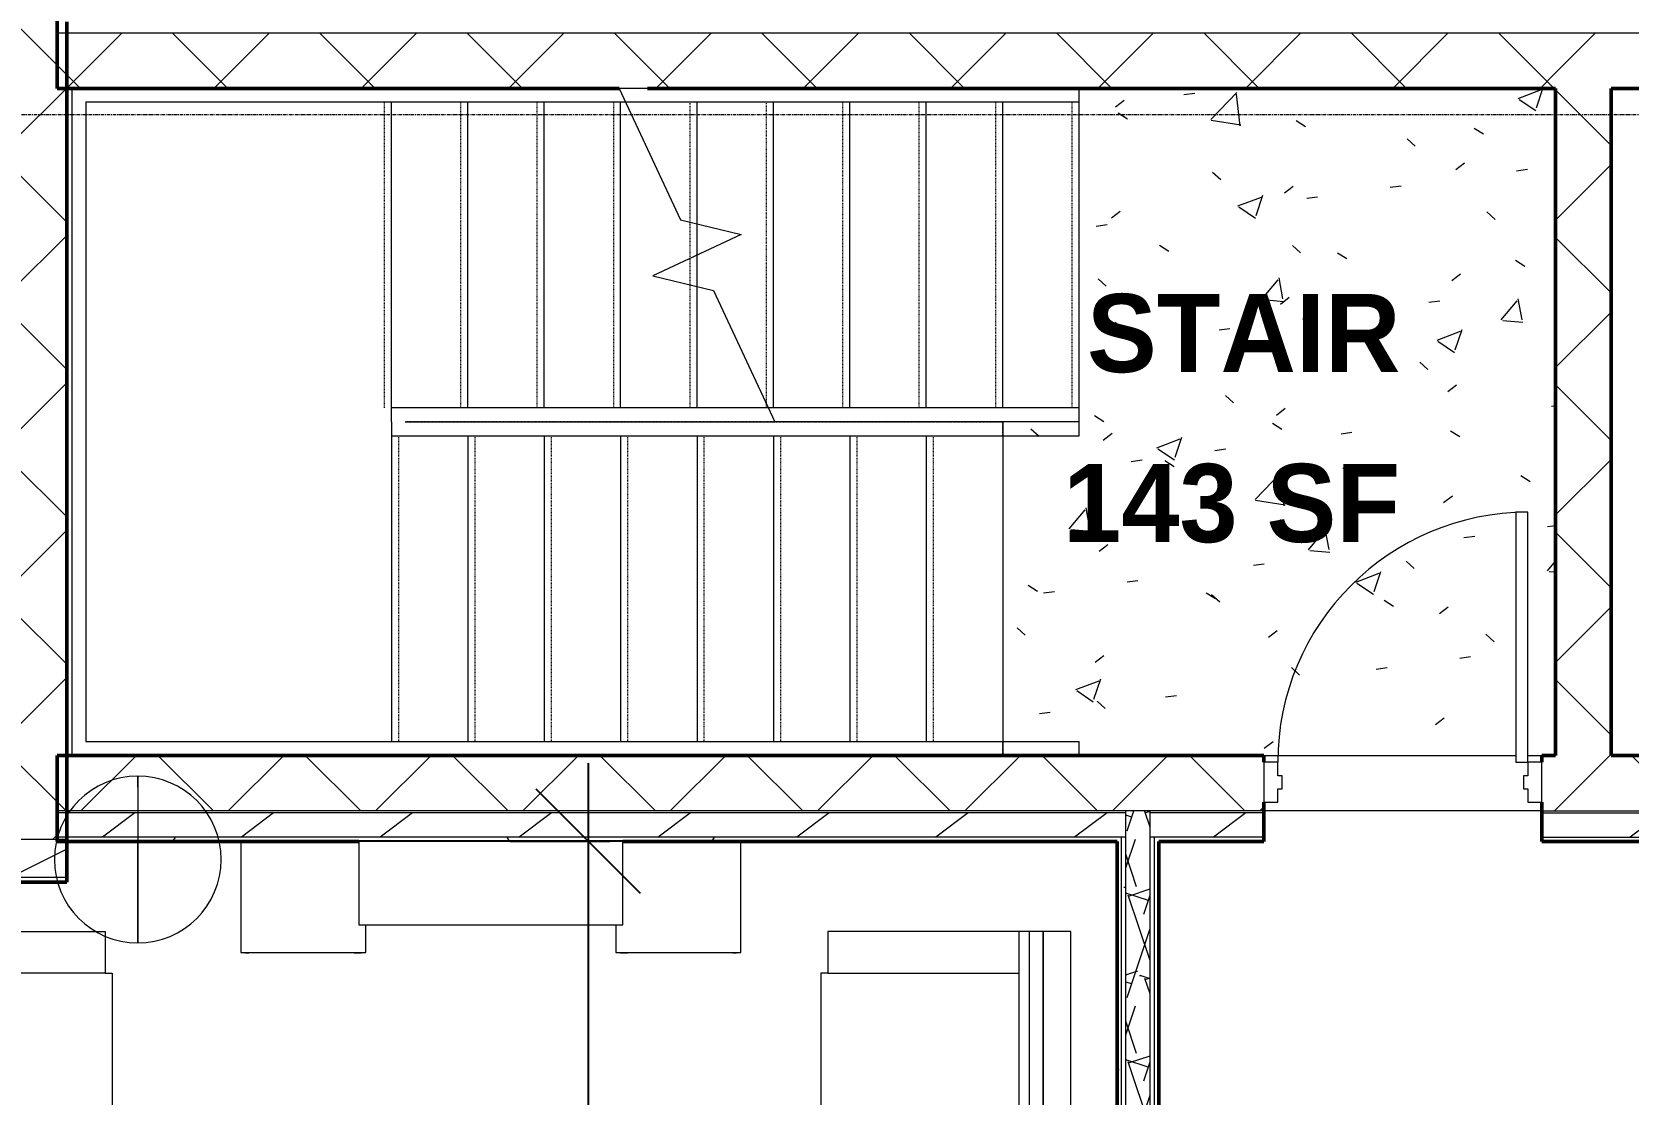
# Model space of a CAD drawing. Extents: x -4294 to -464, y 9706 to 12475.
# Drawn here: x -3824.3 to -3594.6, y 11394.2 to 11547.1 of the extents above; entities that cross this region are included whole.
import ezdxf

# ---------------------------------------------------------------- set-up
doc = ezdxf.new("R2010")
doc.units = 0
doc.linetypes.add('Grid Line 1_2_', pattern=[0.875, 0.5, -0.125, 0.125, -0.125])
doc.linetypes.add('Overhead 1_16_', pattern=[0.101562, 0.0625, -0.039062])
for name, color, linetype, lineweight in [('0-1', 7, 'Continuous', 5), ('0-2', 50, 'Continuous', 13), ('A-ANNO-DIMS', 211, 'Continuous', 9), ('A-AREA-IDEN', 2, 'Continuous', 9), ('A-DOOR', 31, 'Continuous', 13), ('A-DOOR-5', 31, 'Continuous', 20), ('A-DOOR-6', 31, 'Continuous', 9), ('A-DOOR-FRAM', 31, 'Continuous', 20), ('A-FLOR-2', 50, 'Continuous', 13), ('A-FLOR-PATT-2', 8, 'Continuous', 9), ('A-WALL', 113, 'Continuous', 13), ('A-WALL-2', 250, 'Continuous', 50), ('A-WALL-3', 50, 'Continuous', 13), ('A-WALL-4', 113, 'Continuous', 50), ('A-WALL-PATT-3', 43, 'Continuous', 9), ('A-WALL-PATT-4', 252, 'Continuous', 9), ('A-WALL-PATT-5', 111, 'Continuous', 9), ('E-LITE-EQPM', 33, 'Continuous', 9), ('I-FURN', 30, 'Continuous', 9), ('I-FURN-1', 7, 'Continuous', 9), ('I-WALL-1', 2, 'Continuous', 50), ('S-GRID-1', 1, 'Grid Line 1_2_', 9), ('S-STRS', 31, 'Continuous', 9), ('S-STRS-3', 31, 'Overhead 1_16_', 9), ('S-STRS-MBND', 31, 'Overhead 1_16_', 9), ('S-STRS-MBND-3', 31, 'Continuous', 9)]:
    doc.layers.add(name, color=color, linetype=linetype, lineweight=lineweight)
doc.styles.add('Century Gothic_B', font='Gothicb.ttf', dxfattribs={"height": 11.25})
doc.dimstyles.new('OD__1__Tol__', dxfattribs={"dimscale": 12, "dimtxt": 11.746893, "dimasz": 1.25, "dimexe": 0.9375, "dimexo": 0.625, "dimgap": 0.15625, "dimtad": 1, "dimdec": 0, "dimzin": 3, "dimdsep": 46, "dimlunit": 4, "dimtxsty": 'Century Gothic_B', "dimblk1": 'OBLIQUE', "dimblk2": 'OBLIQUE', "dimsah": 1, "dimcen": 0.09, "dimdle": 0.9375, "dimazin": 0, "dimtfac": 1, "dimtdec": 4, "dimtix": 1, "dimtmove": 0, "dimatfit": 3, "dimfxl": 1, "dimtvp": 1, "dimtfill": 1, "dimfrac": 2, "dimtolj": 1, "dimtzin": 0, "dimarcsym": 2})
pattern_1 = [(216.87, (7.997, 19.992), (59.9755286, 39.9843071), [9.996, -89.964]), (206.565, (19.992, 13.994), (-19.991807, -19.992219), [22.352, -22.352]), (198.435, (19.992, 3.998), (-39.983821, -19.991955), [12.644, -50.576])]
pattern_2 = [(45, (0, 0), (-10.606602, 10.606602), []), (135, (0, 0), (-10.606602, -10.606602), [])]
pattern_3 = [(0, (0, 0), (38.4, 9.6), [1.584, -27.216, 1.584, -27.216, -153.6]), (0, (0, 0), (38.4, 9.6), [-57.6, 1.584, -56.016, 1.584, -27.216, -67.2]), (0, (0, 0), (38.4, 9.6), [-144, 1.584, -17.616, 1.584, -46.416]), (120, (14.4, 4.8), (-27.513844, 28.4553755), [1.584, -27.216, 1.584, -27.216, -153.6]), (120, (14.4, 4.8), (-27.513844, 28.4553755), [-57.6, 1.584, -56.016, 1.584, -27.216, -67.2]), (120, (14.4, 4.8), (-27.513844, 28.4553755), [-144, 1.584, -17.616, 1.584, -46.416]), (240, (19.2, 24), (-10.886156, -38.0553755), [1.584, -27.216, 1.584, -27.216, -153.6]), (240, (19.2, 24), (-10.886156, -38.0553755), [-57.6, 1.584, -56.016, 1.584, -27.216, -67.2]), (240, (19.2, 24), (-10.886156, -38.0553755), [-144, 1.584, -17.616, 1.584, -46.416])]

# ---------------------------------------------------------------- blocks, each defined once
blk = doc.blocks.new('Entertainment_Center_14771 - Entertainment_Center_14771-1372851-FLOOR PLAN - 2ND FLOOR')
at = {"layer": 'I-FURN-1'}
for p, q in [((-18, 10), (-36, 10)), ((-36, 10), (-36, -6)), ((-34.85, 10.03), (-35.34, 10.03)), ((-34.85, 10), (-34.85, 10.03)), ((-18.66, 10.03), (-19.66, 10.03)), ((-19.66, 10.03), (-19.66, 10)), ((-18.66, 10), (-18.66, 10.03)), ((-18, 6), (-18, 10)), ((36, 10), (18, 10)), ((18, 10), (18, 6)), ((18.66, 10.03), (18.66, 10)), ((19.66, 10.03), (18.66, 10.03)), ((19.66, 10), (19.66, 10.03)), ((35.34, 10.03), (34.85, 10.03)), ((34.85, 10.03), (34.85, 10)), ((36, -6), (36, 10)), ((19, 6), (-19, 6)), ((-19, 6), (-19, -6)), ((19, -6), (19, 6)), ((-19, -6), (19, -6)), ((-19, -6.13), (-19, -6)), ((-19, -6), (19, -6)), ((19, -6.13), (-19, -6.13)), ((19, -6), (19, -6.13))]:
    blk.add_line(p, q, dxfattribs=at)
blk = doc.blocks.new('Couch-Both_Arms-Generic - 2-1352635-FLOOR PLAN - 2ND FLOOR')
at = {"layer": 'I-FURN'}
for p, q in [((-24, 13.5), (24, 13.5)), ((24, 13.5), (-24, 13.5)), ((-24, 13.5), (-24, 10)), ((-24, 11.5), (24, 11.5)), ((24, 10), (24, 13.5)), ((-24, 10), (-24, -17.5)), ((-24, 10), (24, 10)), ((-18, -17.5), (-18, 10)), ((18, 10), (18, -17.5)), ((24, -17.5), (24, 10)), ((-24, -17.5), (-18, -17.5)), ((-18, -17.5), (-18, -18.5)), ((18, -18.5), (18, -17.5)), ((18, -17.5), (24, -17.5)), ((-18, -18.5), (18, -18.5))]:
    blk.add_line(p, q, dxfattribs=at)
at = {"layer": 'I-FURN-1'}
for p, q in [((24, 17.5), (-24, 17.5)), ((-24, 17.5), (-24, 13.5)), ((24, 13.5), (24, 17.5))]:
    blk.add_line(p, q, dxfattribs=at)
blk = doc.blocks.new('Couch-Both_Arms-Generic - 2-1523460-FLOOR PLAN - 2ND FLOOR')
at = {"layer": 'I-FURN'}
for p, q in [((-18, 18.5), (18, 18.5)), ((-18, 17.5), (-18, 18.5)), ((18, 18.5), (18, 17.5)), ((-24, 17.5), (-18, 17.5)), ((-24, -10), (-24, 17.5)), ((-18, 17.5), (-18, -10)), ((18, 17.5), (24, 17.5)), ((18, -10), (18, 17.5)), ((24, 17.5), (24, -10)), ((-24, -10), (24, -10)), ((-24, -13.5), (-24, -10)), ((24, -10), (24, -13.5)), ((-24, -11.5), (24, -11.5)), ((-24, -13.5), (24, -13.5)), ((24, -13.5), (-24, -13.5))]:
    blk.add_line(p, q, dxfattribs=at)
at = {"layer": 'I-FURN-1'}
for p, q in [((-24, -17.5), (-24, -13.5)), ((24, -13.5), (24, -17.5)), ((24, -17.5), (-24, -17.5))]:
    blk.add_line(p, q, dxfattribs=at)
blk = doc.blocks.new('CTR - 1st Phase - Unit Layouts_rvt-1-FLOOR PLAN - 2ND FLOOR')
at = {"layer": '0-2'}
for name, p, rotation in [('Entertainment_Center_14771 - Entertainment_Center_14771-1372851-FLOOR PLAN - 2ND FLOOR', (-3758.28, 11424.61), 180), ('Couch-Both_Arms-Generic - 2-1523460-FLOOR PLAN - 2ND FLOOR', (-3831.29, 11393.66), 269.9999999999919), ('Couch-Both_Arms-Generic - 2-1352635-FLOOR PLAN - 2ND FLOOR', (-3692.29, 11393.66), 269.9999999999759)]:
    blk.add_blockref(name, p, dxfattribs=dict(at, rotation=rotation))
blk = doc.blocks.new('CTR - 1st Phase - Shell_rvt-1-FLOOR PLAN - 2ND FLOOR')
at = {"layer": 'A-FLOR-PATT-2'}
h = blk.add_hatch(dxfattribs=at)
h.set_pattern_fill('FP_39', color=256, style=0, pattern_type=2)
h.set_pattern_definition([(50, (0, 0), (34.4287, -3.01202), [3.6, -39.6]), (355, (0, 0), (-6.6596, 36.10481), [2.88, -31.68]), (100.451, (2.87, -0.25), (27.76876, 33.0931), [3.06, -33.655]), (46.184, (0, 9.6), (51.22752, -7.94535), [5.4, -59.4]), (96.636, (4.27, 8.94), (44.86319, 46.7577), [4.589, -50.482]), (351.184, (0, 9.6), (44.86417, 46.75745), [4.32, -47.52]), (21, (4.8, 7.2), (28.65176, -19.325734), [3.6, -39.6]), (326, (4.8, 7.2), (11.67934, 34.80662), [2.88, -31.68]), (71.451, (7.188, 5.59), (40.33096, 15.48132), [3.06, -33.655]), (37.5, (0, 0), (0.583112, 15.978979), [1.584, -29.712, 1.584, -30.576, -31.8]), (37.5, (0, 0), (0.583112, 15.978979), [-63.456, 1.584, -30.216]), (7.5, (0, 0), (12.62689, 18.932107), [1.584, -16.752, 1.584, -28.992, -12.12]), (7.5, (0, 0), (12.62689, 18.932107), [-48.912, 1.584, -10.536]), (327.5, (-10.704, 0), (25.622992, -1.082799), [1.584, -10.416, 1.584, -35.856, -49.68]), (327.5, (-10.704, 0), (25.622992, -1.082799), [-49.44, 1.584, -48.096]), (317.5, (-15.504, 0), (27.99243, 4.80496), [1.584, -14.016, 1.584, -23.28, -35.28]), (317.5, (-15.504, 0), (27.99243, 4.80496), [-40.464, 1.584, -33.696])])
h.paths.add_polyline_path([(-3665.12, 11442.99), (-3610.75, 11442.99), (-3610.75, 11477.99), (-3609, 11477.99), (-3609, 11442.99), (-3605, 11442.99), (-3605, 11538.99), (-3673.6, 11538.99), (-3673.6, 11488.99), (-3675.73, 11488.99), (-3675.73, 11490.99), (-3684.6, 11490.99), (-3684.6, 11442.99), (-3675.73, 11442.99), (-3675.73, 11444.99), (-3673.6, 11444.99), (-3673.6, 11442.99), (-3670.29, 11442.99)], flags=0)
at = {"layer": 'A-WALL-PATT-3'}
h = blk.add_hatch(dxfattribs=at)
h.set_pattern_fill('FP_2', color=256, style=0, pattern_type=2)
h.set_pattern_definition(pattern_1)
h.paths.add_polyline_path([(-3828.12, 11425.39), (-3819.32, 11425.39), (-3819.32, 11430.61), (-3820.72, 11430.61), (-3820.72, 11430.89), (-3857.97, 11430.89), (-3857.97, 11425.39), (-3835.68, 11425.39)], flags=0)
at = {"layer": 'A-WALL-PATT-4'}
h = blk.add_hatch(dxfattribs=at)
h.set_pattern_fill('FP_40', color=256, style=0, pattern_type=2)
h.set_pattern_definition(pattern_2)
h.paths.add_polyline_path([(-3826.6, 11430.89), (-3820.72, 11430.89), (-3820.72, 11433.39), (-3819.32, 11433.39), (-3819.32, 11434.99), (-3820.72, 11434.99), (-3820.72, 11442.99), (-3819.32, 11442.99), (-3819.32, 11538.99), (-3820.72, 11538.99), (-3820.72, 11546.99), (-3819.32, 11546.99), (-3819.32, 11548.59), (-3820.72, 11548.59), (-3820.72, 11551.09), (-3827.32, 11551.09), (-3827.32, 11430.89)], flags=0)
at = {"layer": 'A-FLOR-2'}
for p, q in [((-3684.6, 11490.99), (-3684.6, 11442.99)), ((-3647, 11442.99), (-3610.75, 11442.99)), ((-3609, 11442.99), (-3607, 11442.99)), ((-3607, 11434.99), (-3647, 11434.99))]:
    blk.add_line(p, q, dxfattribs=at)
at = {"layer": 'A-WALL-2'}
for p, q in [((-3819.32, 11433.39), (-3819.32, 11548.59)), ((-3819.32, 11430.89), (-3819.32, 11433.39)), ((-3819.32, 11424.76), (-3819.32, 11430.89)), ((-3851.85, 11424.76), (-3819.32, 11424.76))]:
    blk.add_line(p, q, dxfattribs=at)
at = {"layer": 'A-WALL-3'}
for p, q in [((-3819.32, 11430.89), (-3827.32, 11430.89)), ((-3819.32, 11430.89), (-3827.32, 11430.89)), ((-3819.32, 11425.39), (-3852.47, 11425.39))]:
    blk.add_line(p, q, dxfattribs=at)
at = {"layer": 'S-GRID-1'}
blk.add_line((-464.45, 11535.19), (-4232.19, 11535.19), dxfattribs=at)
blk = doc.blocks.new('Studio Light - 120V-V2-FLOOR PLAN - 2ND FLOOR')
at = {"layer": 'E-LITE-EQPM'}
for p, q in [((0, 10.39), (0, 12)), ((0, 12), (0, -12)), ((0, -12), (0, 2.62))]:
    blk.add_line(p, q, dxfattribs=at)
for start, end in [(0, 180), (180, 0)]:
    blk.add_arc((0, 0), 12, start, end, dxfattribs=at)
blk = doc.blocks.new('HOLLOW METAL - STAIR DOOR-1764014-FLOOR PLAN - 2ND FLOOR')
at = {"layer": 'A-DOOR-5'}
for p, q in [((18, 41.4375), (16.25, 41.4375)), ((16.25, 41.4375), (16.25, 5.4375)), ((18, 5.4375), (18, 41.4375)), ((16.25, 5.4375), (18, 5.4375))]:
    blk.add_line(p, q, dxfattribs=at)
at = {"layer": 'A-DOOR-6'}
blk.add_arc((18, 5.4375), 36, 90, 180, dxfattribs=at)
at = {"layer": 'A-DOOR-FRAM'}
for p, q in [((-18, 5.4375), (-20, 5.4375)), ((-20, 5.4375), (-20, -0.3125)), ((-18, 3.5), (-18, 5.4375)), ((18, 5.4375), (18, 3.5)), ((20, 5.4375), (18, 5.4375)), ((20, -0.3125), (20, 5.4375)), ((-17.375, 3.5), (-18, 3.5)), ((-17.375, 1.625), (-17.375, 3.5)), ((18, 3.5), (17.375, 3.5)), ((17.375, 3.5), (17.375, 1.625)), ((-18, -0.3125), (-18, 1.625)), ((-18, 1.625), (-17.375, 1.625)), ((17.375, 1.625), (18, 1.625)), ((18, 1.625), (18, -0.3125)), ((-20, -0.3125), (-18, -0.3125)), ((18, -0.3125), (20, -0.3125))]:
    blk.add_line(p, q, dxfattribs=at)
blk = doc.blocks.new('_Oblique')
at = {"color": 0, "linetype": 'ByBlock', "lineweight": -2}
blk.add_line((-0.5, -0.5), (0.5, 0.5), dxfattribs=at)
blk = doc.blocks.new('DIMBLOCK36-FLOOR PLAN - 2ND FLOOR')
at = {"layer": 'A-ANNO-DIMS', "color": 0, "lineweight": -2}
for p, q in [((-4043.68, 11114.94), (-4043.68, 11448.05)), ((-3828.22, 11436.8), (-4054.93, 11436.8)), ((-3859.97, 11126.19), (-4054.93, 11126.19))]:
    blk.add_line(p, q, dxfattribs=at)
at = {"layer": 'Defpoints', "color": 0}
for p in [(-4043.68, 11436.8), (-3820.72, 11436.8), (-3852.47, 11126.19)]:
    blk.add_point(p, dxfattribs=at)
at = {"layer": 'A-ANNO-DIMS', "color": 0, "lineweight": -2, "xscale": 15, "yscale": 15, "zscale": 15}
for p, rotation in [((-4043.68, 11436.8), 89.99999999999993), ((-4043.68, 11126.19), 269.9999999999999)]:
    blk.add_blockref('_Oblique', p, dxfattribs=dict(at, rotation=rotation))
at = {"layer": 'A-ANNO-DIMS', "color": 0, "insert": (-4054.12, 11281.5), "char_height": 11.25, "attachment_point": 5, "rotation": 90, "style": 'Century Gothic_B', "bg_fill": 3, "box_fill_scale": 1.25, "bg_fill_color": 257, "bg_fill_transparency": 0}
blk.add_mtext('\\A1;25\'-11" [7890]', dxfattribs=at)
blk = doc.blocks.new('DIMBLOCK37-FLOOR PLAN - 2ND FLOOR')
at = {"layer": 'A-ANNO-DIMS', "color": 0, "lineweight": -2}
for p, q in [((-4043.68, 11545.18), (-4043.68, 11560.18)), ((-3828.22, 11545.18), (-4054.93, 11545.18)), ((-4043.68, 11436.8), (-4043.68, 11545.18)), ((-3828.22, 11436.8), (-4054.93, 11436.8)), ((-4043.68, 11436.8), (-4043.68, 11421.8))]:
    blk.add_line(p, q, dxfattribs=at)
at = {"layer": 'Defpoints', "color": 0}
for p in [(-4043.68, 11545.18), (-3820.72, 11545.18), (-3820.72, 11436.8)]:
    blk.add_point(p, dxfattribs=at)
at = {"layer": 'A-ANNO-DIMS', "color": 0, "lineweight": -2, "xscale": 15, "yscale": 15, "zscale": 15}
for p, rotation in [((-4043.68, 11545.18), 270), ((-4043.68, 11436.8), 90)]:
    blk.add_blockref('_Oblique', p, dxfattribs=dict(at, rotation=rotation))
at = {"layer": 'A-ANNO-DIMS', "color": 0, "insert": (-4054.12, 11490.99), "char_height": 11.25, "attachment_point": 5, "rotation": 90, "style": 'Century Gothic_B', "bg_fill": 3, "box_fill_scale": 1.25, "bg_fill_color": 257, "bg_fill_transparency": 0}
blk.add_mtext('\\A1;9\'-0" [2753]', dxfattribs=at)
blk = doc.blocks.new('DIMBLOCK38-FLOOR PLAN - 2ND FLOOR')
at = {"layer": 'A-ANNO-DIMS', "color": 0, "lineweight": -2}
for p, q in [((-4043.68, 11533.93), (-4043.68, 11761.44)), ((-3859.97, 11750.19), (-4054.93, 11750.19)), ((-3828.22, 11545.18), (-4054.93, 11545.18))]:
    blk.add_line(p, q, dxfattribs=at)
at = {"layer": 'Defpoints', "color": 0}
for p in [(-4043.68, 11750.19), (-3852.47, 11750.19), (-3820.72, 11545.18)]:
    blk.add_point(p, dxfattribs=at)
at = {"layer": 'A-ANNO-DIMS', "color": 0, "lineweight": -2, "xscale": 15, "yscale": 15, "zscale": 15}
for p, rotation in [((-4043.68, 11750.19), 89.99999999999987), ((-4043.68, 11545.18), 269.9999999999999)]:
    blk.add_blockref('_Oblique', p, dxfattribs=dict(at, rotation=rotation))
at = {"layer": 'A-ANNO-DIMS', "color": 0, "insert": (-4054.12, 11647.68), "char_height": 11.25, "attachment_point": 5, "rotation": 90, "style": 'Century Gothic_B', "bg_fill": 3, "box_fill_scale": 1.25, "bg_fill_color": 257, "bg_fill_transparency": 0}
blk.add_mtext('\\A1;17\'-1" [5207]', dxfattribs=at)
blk = doc.blocks.new('DIMBLOCK40-FLOOR PLAN - 2ND FLOOR')
at = {"layer": 'A-ANNO-DIMS', "color": 0, "lineweight": -2}
for p, q in [((-3744.25, 11441.86), (-3744.25, 11117.94)), ((-3741.14, 11430.61), (-3755.5, 11430.61)), ((-3741.14, 11129.19), (-3755.5, 11129.19))]:
    blk.add_line(p, q, dxfattribs=at)
at = {"layer": 'Defpoints', "color": 0}
for p in [(-3733.64, 11430.61), (-3744.25, 11129.19), (-3733.64, 11129.19)]:
    blk.add_point(p, dxfattribs=at)
at = {"layer": 'A-ANNO-DIMS', "color": 0, "lineweight": -2, "xscale": 15, "yscale": 15, "zscale": 15}
for p, rotation in [((-3744.25, 11430.61), 89.99999999999991), ((-3744.25, 11129.19), 269.9999999999999)]:
    blk.add_blockref('_Oblique', p, dxfattribs=dict(at, rotation=rotation))
at = {"layer": 'A-ANNO-DIMS', "color": 0, "insert": (-3754.69, 11279.9), "char_height": 11.25, "attachment_point": 5, "rotation": 90, "style": 'Century Gothic_B', "bg_fill": 3, "box_fill_scale": 1.25, "bg_fill_color": 257, "bg_fill_transparency": 0}
blk.add_mtext('\\A1;25\'-1" [7656]', dxfattribs=at)

msp = doc.modelspace()

# ---------------------------------------------------------------- hatches: boundary and pattern name
at = {"layer": 'A-WALL-PATT-5'}
h = msp.add_hatch(dxfattribs=at)
h.set_pattern_fill('FP_40', color=256, style=0, pattern_type=2)
h.set_pattern_definition(pattern_2)
h.paths.add_polyline_path([(-3735.7252, 11538.9894), (-3604.9987, 11538.9894), (-3604.9987, 11546.9894), (-3820.7237, 11546.9894), (-3820.7237, 11538.9894), (-3739.7901, 11538.9894)], flags=0)
h = msp.add_hatch(dxfattribs=at)
h.set_pattern_fill('FP_40', color=256, style=0, pattern_type=2)
h.set_pattern_definition(pattern_2)
h.paths.add_polyline_path([(-3596.9987, 11434.9894), (-3596.9987, 11546.9894), (-3604.9987, 11546.9894), (-3604.9987, 11434.9894)], flags=0)
h = msp.add_hatch(dxfattribs=at)
h.set_pattern_fill('FP_40', color=256, style=0, pattern_type=2)
h.set_pattern_definition(pattern_2)
h.paths.add_polyline_path([(-3596.9987, 11538.9894), (-3484.2487, 11538.9894), (-3484.2487, 11546.9894), (-3596.9987, 11546.9894), (-3596.9987, 11542.9894)], flags=0)
h = msp.add_hatch(dxfattribs=at)
h.set_pattern_fill('FP_40', color=256, style=0, pattern_type=2)
h.set_pattern_definition(pattern_2)
h.paths.add_polyline_path([(-3646.9987, 11434.9894), (-3646.9987, 11442.9894), (-3820.7237, 11442.9894), (-3820.7237, 11434.9894), (-3647.6545, 11434.9894)], flags=0)
h.paths.add_polyline_path([(-3606.9987, 11434.9894), (-3604.9987, 11434.9894), (-3604.9987, 11442.9894), (-3606.9987, 11442.9894), (-3606.9987, 11436.2394)], flags=0)
h = msp.add_hatch(dxfattribs=at)
h.set_pattern_fill('FP_40', color=256, style=0, pattern_type=2)
h.set_pattern_definition(pattern_2)
h.paths.add_polyline_path([(-3596.9987, 11434.9894), (-3492.2487, 11434.9894), (-3492.2487, 11442.9894), (-3596.9987, 11442.9894)], flags=0)
h = msp.add_hatch(dxfattribs=at)
h.set_pattern_fill('FP_2', color=256, style=0, pattern_type=2)
h.set_pattern_definition(pattern_1)
h.paths.add_polyline_path([(-3797.3737, 11431.2394), (-3666.8737, 11431.2394), (-3666.8737, 11434.7394), (-3819.3237, 11434.7074), (-3819.3237, 11433.3894), (-3820.7237, 11433.3894), (-3820.7237, 11431.2394), (-3808.1107, 11431.2394)], flags=0)
h.paths.add_polyline_path([(-3646.9987, 11431.2394), (-3646.9987, 11434.7394), (-3663.3737, 11434.7394), (-3663.3737, 11431.2394), (-3656.505, 11431.2394)], flags=0)
h.paths.add_polyline_path([(-3604.9987, 11431.2394), (-3596.9987, 11431.2394), (-3596.9987, 11434.7394), (-3606.9987, 11434.7394), (-3606.9987, 11431.2394)], flags=0)
h = msp.add_hatch(dxfattribs=at)
h.set_pattern_fill('FP_41', color=256, style=0, pattern_type=2)
h.set_pattern_definition([(161.57, (0.6, 0.6), (-4.80033747, -0.00041462), [0, -34.152, 3.792, 0]), (18.43, (-0.6, 0.6), (-4.80033747, 0.00041462), [0, -34.152, 3.792, 0]), (108.43, (0.6, 0.6), (2.39913218, -12.00105099), [11.382, -26.562]), (71.57, (-0.6, 0.6), (2.39913218, 12.00105099), [11.382, -26.562])])
h.paths.add_polyline_path([(-3663.3737, 11377.5394), (-3663.3737, 11434.9894), (-3666.8737, 11434.9894), (-3666.8737, 11377.5394)], flags=0)
h = msp.add_hatch(dxfattribs=at)
h.set_pattern_fill('FP_2', color=256, style=0, pattern_type=2)
h.set_pattern_definition(pattern_1)
h.paths.add_polyline_path([(-3493.2788, 11431.2394), (-3483.9987, 11431.2394), (-3483.9987, 11434.7394), (-3596.9987, 11434.7394), (-3596.9987, 11431.2394), (-3496.2092, 11431.2394)], flags=0)
h = msp.add_hatch(dxfattribs=at)
h.set_pattern_fill('FP_1', color=256, style=0, pattern_type=2)
h.set_pattern_definition(pattern_3)
h.paths.add_polyline_path([(-3794.2767, 11430.6144), (-3777.2767, 11430.6144), (-3777.2767, 11430.7394), (-3739.2767, 11430.7394), (-3739.2767, 11430.6144), (-3667.4987, 11430.6144), (-3667.4987, 11431.2394), (-3820.7237, 11431.2394), (-3820.7237, 11430.6144), (-3808.1107, 11430.6144)], flags=0)
h.paths.add_polyline_path([(-3656.505, 11430.6144), (-3646.9987, 11430.6144), (-3646.9987, 11431.2394), (-3662.7487, 11431.2394), (-3662.7487, 11430.6144), (-3662.1237, 11430.6144)], flags=0)
h.paths.add_polyline_path([(-3596.9987, 11430.6144), (-3596.9987, 11431.2394), (-3606.9987, 11431.2394), (-3606.9987, 11430.6144), (-3604.9987, 11430.6144)], flags=0)
h = msp.add_hatch(dxfattribs=at)
h.set_pattern_fill('FP_1', color=256, style=0, pattern_type=2)
h.set_pattern_definition(pattern_3)
h.paths.add_polyline_path([(-3667.4987, 11373.4144), (-3667.4987, 11430.6144), (-3668.1237, 11430.6144), (-3668.1237, 11373.4144), (-3667.6103, 11373.4144)], flags=0)
h = msp.add_hatch(dxfattribs=at)
h.set_pattern_fill('FP_1', color=256, style=0, pattern_type=2)
h.set_pattern_definition(pattern_3)
h.paths.add_polyline_path([(-3667.4987, 11374.0394), (-3666.8737, 11374.0394), (-3666.8737, 11431.2394), (-3667.4987, 11431.2394), (-3667.4987, 11374.067)], flags=0)

# ---------------------------------------------------------------- linework, layer by layer
at = {"layer": 'A-WALL'}
for p, q in [((-3820.7237, 11546.9894), (-3484.2487, 11546.9894)), ((-3646.9987, 11434.9894), (-3820.7237, 11434.9894)), ((-3666.8737, 11434.7394), (-3820.7237, 11434.7394)), ((-3666.8737, 11374.0394), (-3666.8737, 11434.9894)), ((-3663.3737, 11377.5394), (-3663.3737, 11434.9894)), ((-3646.9987, 11434.7394), (-3663.3737, 11434.7394)), ((-3606.9987, 11434.9894), (-3484.2487, 11434.9894)), ((-3606.9987, 11434.7394), (-3483.9987, 11434.7394)), ((-3666.8737, 11431.2394), (-3820.7237, 11431.2394)), ((-3667.4987, 11373.4144), (-3667.4987, 11431.2394)), ((-3646.9987, 11431.2394), (-3663.3737, 11431.2394)), ((-3662.7487, 11378.7894), (-3662.7487, 11431.2394)), ((-3606.9987, 11431.2394), (-3480.4987, 11431.2394))]:
    msp.add_line(p, q, dxfattribs=at)
at = {"layer": 'A-WALL-4'}
for p, q in [((-3820.7237, 11551.3644), (-3820.7237, 11538.9894)), ((-3820.7237, 11538.9894), (-3739.7901, 11538.9894)), ((-3735.7252, 11538.9894), (-3604.9987, 11538.9894)), ((-3604.9987, 11538.9894), (-3604.9987, 11442.9894)), ((-3596.9987, 11442.9894), (-3596.9987, 11538.9894)), ((-3596.9987, 11538.9894), (-3492.2487, 11538.9894)), ((-3646.9987, 11442.9894), (-3820.7237, 11442.9894)), ((-3820.7237, 11442.9894), (-3820.7237, 11430.6144)), ((-3646.9987, 11441.9894), (-3646.9987, 11442.9894)), ((-3604.9987, 11442.9894), (-3606.9987, 11442.9894)), ((-3606.9987, 11442.9894), (-3606.9987, 11441.9894)), ((-3492.2487, 11442.9894), (-3596.9987, 11442.9894)), ((-3646.9987, 11430.6144), (-3646.9987, 11436.2394)), ((-3606.9987, 11436.2394), (-3606.9987, 11430.6144)), ((-3820.7237, 11430.6144), (-3777.2767, 11430.6144)), ((-3739.2767, 11430.6144), (-3668.1237, 11430.6144)), ((-3662.1237, 11430.6144), (-3646.9987, 11430.6144)), ((-3606.9987, 11430.6144), (-3479.8737, 11430.6144))]:
    msp.add_line(p, q, dxfattribs=at)
at = {"layer": 'I-WALL-1'}
for p, q in [((-3668.1237, 11430.6144), (-3668.1237, 11372.7894)), ((-3662.1237, 11378.7894), (-3662.1237, 11430.6144))]:
    msp.add_line(p, q, dxfattribs=at)
at = {"layer": 'S-STRS'}
for p, q in [((-3818.5987, 11538.9894), (-3818.5987, 11442.9894)), ((-3735.7252, 11538.9894), (-3739.7901, 11538.9894)), ((-3673.5987, 11536.9894), (-3673.5987, 11538.9894)), ((-3816.5987, 11536.9894), (-3816.5987, 11444.9894)), ((-3774.9114, 11536.9894), (-3816.5987, 11536.9894)), ((-3772.5987, 11536.9894), (-3774.9114, 11536.9894)), ((-3761.5987, 11536.9894), (-3772.5987, 11536.9894)), ((-3772.5987, 11492.9894), (-3772.5987, 11536.9894)), ((-3750.5987, 11536.9894), (-3761.5987, 11536.9894)), ((-3761.5987, 11492.9894), (-3761.5987, 11536.9894)), ((-3739.5987, 11536.9894), (-3750.5987, 11536.9894)), ((-3750.5987, 11492.9894), (-3750.5987, 11536.9894)), ((-3738.8575, 11536.9894), (-3739.5987, 11536.9894)), ((-3739.5987, 11492.9894), (-3739.5987, 11536.9894)), ((-3728.5987, 11536.9894), (-3738.8575, 11536.9894)), ((-3717.5987, 11536.9894), (-3728.5987, 11536.9894)), ((-3728.5987, 11519.5096), (-3728.5987, 11536.9894)), ((-3706.5987, 11536.9894), (-3717.5987, 11536.9894)), ((-3717.5987, 11492.9894), (-3717.5987, 11536.9894)), ((-3695.5987, 11536.9894), (-3706.5987, 11536.9894)), ((-3706.5987, 11492.9894), (-3706.5987, 11536.9894)), ((-3684.5987, 11536.9894), (-3695.5987, 11536.9894)), ((-3695.5987, 11492.9894), (-3695.5987, 11536.9894)), ((-3673.5987, 11536.9894), (-3684.5987, 11536.9894)), ((-3684.5987, 11492.9894), (-3684.5987, 11536.9894)), ((-3673.5987, 11492.9894), (-3673.5987, 11536.9894)), ((-3728.5987, 11514.9894), (-3728.5987, 11519.5096)), ((-3728.5987, 11510.4692), (-3728.5987, 11514.9894)), ((-3728.5987, 11492.9894), (-3728.5987, 11510.4692)), ((-3770.5987, 11492.9894), (-3772.5987, 11492.9894)), ((-3772.5987, 11490.9894), (-3772.5987, 11492.9894)), ((-3761.5987, 11492.9894), (-3770.5987, 11492.9894)), ((-3750.5987, 11492.9894), (-3761.5987, 11492.9894)), ((-3739.5987, 11492.9894), (-3750.5987, 11492.9894)), ((-3728.5987, 11492.9894), (-3739.5987, 11492.9894)), ((-3718.34, 11492.9894), (-3728.5987, 11492.9894)), ((-3717.5987, 11492.9894), (-3718.34, 11492.9894)), ((-3706.5987, 11492.9894), (-3717.5987, 11492.9894)), ((-3695.5987, 11492.9894), (-3706.5987, 11492.9894)), ((-3684.5987, 11492.9894), (-3695.5987, 11492.9894)), ((-3673.5987, 11492.9894), (-3684.5987, 11492.9894)), ((-3673.5987, 11490.9894), (-3673.5987, 11492.9894)), ((-3772.5987, 11490.9894), (-3772.5987, 11488.9894)), ((-3772.5987, 11488.9894), (-3761.5987, 11488.9894)), ((-3772.5987, 11488.9894), (-3772.5987, 11444.9894)), ((-3770.5987, 11490.9894), (-3717.4074, 11490.9894)), ((-3761.5987, 11488.9894), (-3750.5987, 11488.9894)), ((-3761.5987, 11488.9894), (-3761.5987, 11444.9894)), ((-3750.5987, 11488.9894), (-3739.5987, 11488.9894)), ((-3750.5987, 11488.9894), (-3750.5987, 11444.9894)), ((-3739.5987, 11488.9894), (-3728.5987, 11488.9894)), ((-3739.5987, 11488.9894), (-3739.5987, 11444.9894)), ((-3728.5987, 11488.9894), (-3717.5987, 11488.9894)), ((-3728.5987, 11488.9894), (-3728.5987, 11444.9894)), ((-3717.5987, 11488.9894), (-3706.5987, 11488.9894)), ((-3717.5987, 11488.9894), (-3717.5987, 11444.9894)), ((-3673.5987, 11490.9894), (-3717.4074, 11490.9894)), ((-3706.5987, 11488.9894), (-3695.5987, 11488.9894)), ((-3706.5987, 11488.9894), (-3706.5987, 11444.9894)), ((-3695.5987, 11488.9894), (-3684.5987, 11488.9894)), ((-3695.5987, 11488.9894), (-3695.5987, 11444.9894)), ((-3684.5987, 11488.9894), (-3673.5987, 11488.9894)), ((-3673.5987, 11488.9894), (-3673.5987, 11490.9894)), ((-3816.5987, 11444.9894), (-3781.286, 11444.9894)), ((-3781.286, 11444.9894), (-3772.5987, 11444.9894)), ((-3772.5987, 11444.9894), (-3761.5987, 11444.9894)), ((-3761.5987, 11444.9894), (-3750.5987, 11444.9894)), ((-3750.5987, 11444.9894), (-3739.5987, 11444.9894)), ((-3739.5987, 11444.9894), (-3728.5987, 11444.9894)), ((-3728.5987, 11444.9894), (-3717.5987, 11444.9894)), ((-3717.5987, 11444.9894), (-3706.5987, 11444.9894)), ((-3706.5987, 11444.9894), (-3695.5987, 11444.9894)), ((-3695.5987, 11444.9894), (-3684.5987, 11444.9894)), ((-3684.5987, 11444.9894), (-3673.5987, 11444.9894)), ((-3673.5987, 11442.9894), (-3673.5987, 11444.9894))]:
    msp.add_line(p, q, dxfattribs=at)
at = {"layer": 'S-STRS-3'}
for p, q in [((-3773.5987, 11492.9894), (-3773.5987, 11536.9894)), ((-3762.5987, 11492.9894), (-3762.5987, 11536.9894)), ((-3751.5987, 11492.9894), (-3751.5987, 11536.9894)), ((-3740.5987, 11492.9894), (-3740.5987, 11536.9894)), ((-3729.5987, 11519.7527), (-3729.5987, 11536.9894)), ((-3718.5987, 11493.5443), (-3718.5987, 11536.9894)), ((-3707.5987, 11492.9894), (-3707.5987, 11536.9894)), ((-3696.5987, 11492.9894), (-3696.5987, 11536.9894)), ((-3685.5987, 11492.9894), (-3685.5987, 11536.9894)), ((-3674.5987, 11492.9894), (-3674.5987, 11536.9894)), ((-3729.5987, 11514.5231), (-3729.5987, 11519.7527)), ((-3729.5987, 11510.7122), (-3729.5987, 11514.5231)), ((-3729.5987, 11492.9894), (-3729.5987, 11510.7122)), ((-3718.5987, 11492.9894), (-3718.5987, 11493.5443)), ((-3771.5987, 11488.9894), (-3771.5987, 11444.9894)), ((-3760.5987, 11488.9894), (-3760.5987, 11444.9894)), ((-3749.5987, 11488.9894), (-3749.5987, 11444.9894)), ((-3738.5987, 11488.9894), (-3738.5987, 11444.9894)), ((-3727.5987, 11488.9894), (-3727.5987, 11444.9894)), ((-3716.5987, 11488.9894), (-3716.5987, 11444.9894)), ((-3705.5987, 11488.9894), (-3705.5987, 11444.9894)), ((-3694.5987, 11488.9894), (-3694.5987, 11444.9894))]:
    msp.add_line(p, q, dxfattribs=at)
at = {"layer": 'S-STRS-MBND'}
for p, q in [((-3818.5987, 11538.9894), (-3818.5987, 11442.9894)), ((-3775.0109, 11538.9894), (-3818.5987, 11538.9894)), ((-3739.7901, 11538.9894), (-3775.0109, 11538.9894)), ((-3816.5987, 11536.9894), (-3816.5987, 11444.9894)), ((-3775.0109, 11536.9894), (-3816.5987, 11536.9894)), ((-3738.8575, 11536.9894), (-3775.0109, 11536.9894)), ((-3773.5987, 11492.9894), (-3773.5987, 11536.9894)), ((-3772.5987, 11492.9894), (-3772.5987, 11536.9894)), ((-3762.5987, 11492.9894), (-3762.5987, 11536.9894)), ((-3761.5987, 11492.9894), (-3761.5987, 11536.9894)), ((-3751.5987, 11492.9894), (-3751.5987, 11536.9894)), ((-3750.5987, 11492.9894), (-3750.5987, 11536.9894)), ((-3740.5987, 11492.9894), (-3740.5987, 11536.9894)), ((-3739.5987, 11492.9894), (-3739.5987, 11536.9894)), ((-3729.5987, 11514.5231), (-3729.5987, 11519.7527)), ((-3728.5987, 11514.9894), (-3728.5987, 11519.5096)), ((-3729.5987, 11492.9894), (-3729.5987, 11510.7122)), ((-3728.5987, 11492.9894), (-3728.5987, 11510.4692)), ((-3718.5987, 11492.9894), (-3718.5987, 11493.5443)), ((-3770.5987, 11492.9894), (-3772.5987, 11492.9894)), ((-3772.5987, 11490.9894), (-3772.5987, 11492.9894)), ((-3770.5987, 11492.9894), (-3772.5987, 11492.9894)), ((-3718.34, 11492.9894), (-3770.5987, 11492.9894)), ((-3772.5987, 11490.9894), (-3772.5987, 11488.9894)), ((-3772.5987, 11488.9894), (-3684.5987, 11488.9894)), ((-3772.5987, 11488.9894), (-3772.5987, 11444.9894)), ((-3771.5987, 11488.9894), (-3771.5987, 11444.9894)), ((-3770.5987, 11490.9894), (-3684.5987, 11490.9894)), ((-3717.4074, 11490.9894), (-3770.5987, 11490.9894)), ((-3761.5987, 11488.9894), (-3761.5987, 11444.9894)), ((-3760.5987, 11488.9894), (-3760.5987, 11444.9894)), ((-3750.5987, 11488.9894), (-3750.5987, 11444.9894)), ((-3749.5987, 11488.9894), (-3749.5987, 11444.9894)), ((-3739.5987, 11488.9894), (-3739.5987, 11444.9894)), ((-3738.5987, 11488.9894), (-3738.5987, 11444.9894)), ((-3728.5987, 11488.9894), (-3728.5987, 11444.9894)), ((-3727.5987, 11488.9894), (-3727.5987, 11444.9894)), ((-3717.5987, 11488.9894), (-3717.5987, 11444.9894)), ((-3716.5987, 11488.9894), (-3716.5987, 11444.9894)), ((-3706.5987, 11488.9894), (-3706.5987, 11444.9894)), ((-3705.5987, 11488.9894), (-3705.5987, 11444.9894)), ((-3695.5987, 11488.9894), (-3695.5987, 11444.9894)), ((-3694.5987, 11488.9894), (-3694.5987, 11444.9894)), ((-3684.5987, 11488.9894), (-3684.5987, 11490.9894)), ((-3684.5987, 11488.9894), (-3684.5987, 11444.9894)), ((-3818.5987, 11442.9894), (-3781.1866, 11442.9894)), ((-3816.5987, 11444.9894), (-3781.1866, 11444.9894)), ((-3781.1866, 11444.9894), (-3684.5987, 11444.9894)), ((-3781.1866, 11442.9894), (-3684.5987, 11442.9894)), ((-3684.5987, 11442.9894), (-3684.5987, 11444.9894))]:
    msp.add_line(p, q, dxfattribs=at)
at = {"layer": 'S-STRS-MBND-3'}
for p, q in [((-3739.7901, 11538.9894), (-3730.976, 11520.0874)), ((-3730.976, 11520.0874), (-3722.2263, 11517.9609)), ((-3722.2263, 11517.9609), (-3734.9712, 11512.0179)), ((-3734.9712, 11512.0179), (-3726.2215, 11509.8914)), ((-3726.2215, 11509.8914), (-3717.4074, 11490.9894))]:
    msp.add_line(p, q, dxfattribs=at)

# ---------------------------------------------------------------- block references
at = {"layer": '0-1'}
for name in ['CTR - 1st Phase - Shell_rvt-1-FLOOR PLAN - 2ND FLOOR', 'CTR - 1st Phase - Unit Layouts_rvt-1-FLOOR PLAN - 2ND FLOOR']:
    msp.add_blockref(name, (0, 0), dxfattribs=at)
at = {"layer": 'A-DOOR'}
msp.add_blockref('HOLLOW METAL - STAIR DOOR-1764014-FLOOR PLAN - 2ND FLOOR', (-3626.9987, 11436.5519), dxfattribs=at)
at = {"layer": 'E-LITE-EQPM'}
msp.add_blockref('Studio Light - 120V-V2-FLOOR PLAN - 2ND FLOOR', (-3809.1092, 11427.9994), dxfattribs=at)

# ---------------------------------------------------------------- texts
at = {"layer": 'A-AREA-IDEN', "char_height": 11.25, "attachment_point": 1, "style": 'Century Gothic_B'}
for s, insert, width in [('STAIR', (-3672.4619, 11509.3969), 49.2375), ('143 SF', (-3675.8871, 11484.9393), 57.57)]:
    msp.add_mtext(s, dxfattribs=dict(at, insert=insert, width=width))

# ---------------------------------------------------------------- next in the draw order: dimensions: what is measured, and where the dimension line sits
at = {"layer": 'A-ANNO-DIMS'}
for base, p1, p2, override, picture, middle in [((-4043.6776, 11436.8019), (-3852.4737, 11126.1894), (-3820.7237, 11436.8019), {"dimpost": '<>', "dimfxl": 312.230984}, 'DIMBLOCK36-FLOOR PLAN - 2ND FLOOR', (-4054.124, 11281.4956)), ((-3744.2469, 11129.1894), (-3733.6403, 11430.6144), (-3733.6403, 11129.1894), {"dimpost": '<>', "dimfxl": 301.425}, 'DIMBLOCK40-FLOOR PLAN - 2ND FLOOR', (-3754.6933, 11279.9019))]:
    dim = msp.add_linear_dim(base=base, p1=p1, p2=p2, angle=90, dimstyle='OD__1__Tol__', override=override, dxfattribs=at)
    dim.commit()
    dim.dimension.update_dxf_attribs({"geometry": picture, "text_midpoint": middle})

# ---------------------------------------------------------------- next in the draw order: dimensions: what is measured, and where the dimension line sits
dim = msp.add_linear_dim(base=(-4043.6776, 11545.1769), p1=(-3820.7237, 11436.8019), p2=(-3820.7237, 11545.1769), angle=90, dimstyle='OD__1__Tol__', override={"dimpost": '<>', "dimfxl": 108.375}, dxfattribs=at)
dim.commit()
dim.dimension.update_dxf_attribs({"geometry": 'DIMBLOCK37-FLOOR PLAN - 2ND FLOOR', "text_midpoint": (-4054.124, 11490.9894)})

# ---------------------------------------------------------------- next in the draw order: dimensions: what is measured, and where the dimension line sits
dim = msp.add_linear_dim(base=(-4043.6776, 11750.1894), p1=(-3820.7237, 11545.1769), p2=(-3852.4737, 11750.1894), angle=90, dimstyle='OD__1__Tol__', override={"dimpost": '<>', "dimfxl": 207.456472}, dxfattribs=at)
dim.commit()
dim.dimension.update_dxf_attribs({"geometry": 'DIMBLOCK38-FLOOR PLAN - 2ND FLOOR', "text_midpoint": (-4054.124, 11647.6831)})

doc.saveas('drawing.dxf')
